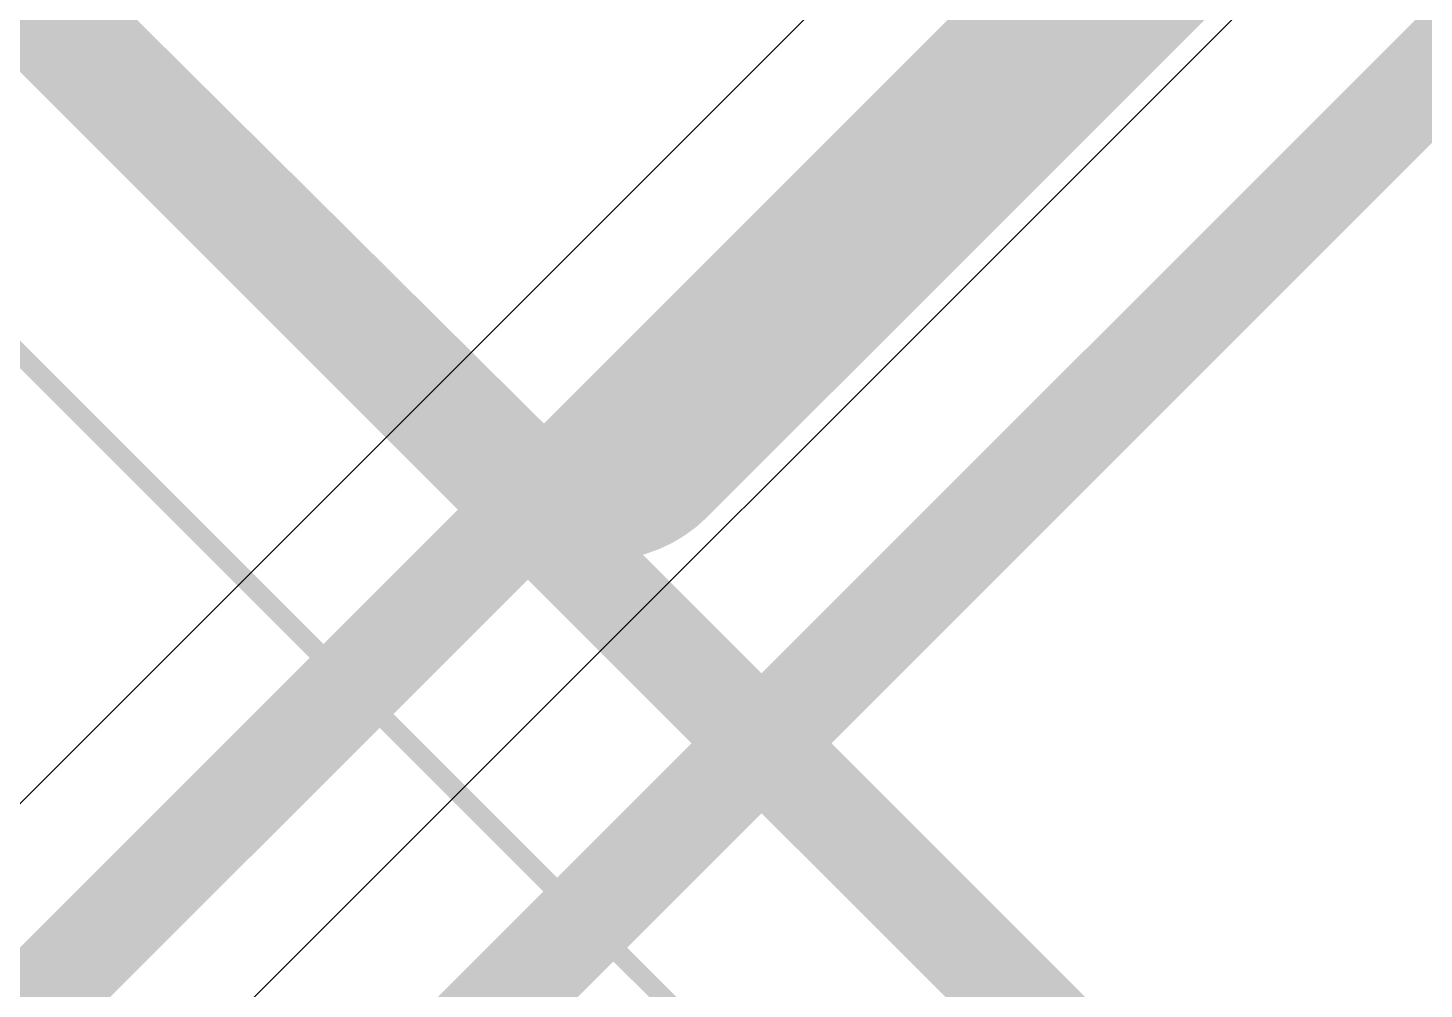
# Model space of a CAD drawing. Header units: inches. Extents: x -176 to 148, y -32 to 86.
# Drawn here: x 3.624 to 7.209, y -8.324 to -5.855 of the extents above; entities that cross this region are included whole.
import ezdxf

# ---------------------------------------------------------------- set-up
doc = ezdxf.new("R2010")
doc.units = ezdxf.units.IN
for name, color, linetype in [('Bottom Layer', 5, 'Continuous'), ('Top 3D Body', 216, 'Continuous'), ('Top Courtyard', 56, 'Continuous'), ('Top Layer', 1, 'Continuous')]:
    doc.layers.add(name, color=color, linetype=linetype)

# ---------------------------------------------------------------- blocks, each defined once
blk = doc.blocks.new('CHERRY_CPG151101S11_361')
at = {"layer": 'Top 3D Body'}
blk.add_lwpolyline([(-8.89, -5.715, 0.254, 0.254, 0), (-8.89, 13.335, 0.254, 0.254, 0)], format="xyseb", dxfattribs=at)
at = {"layer": 'Top Courtyard'}
blk.add_lwpolyline([(-8.25, -3.195, 0.05, 0.05, 0), (-8.25, 3.195, 0.05, 0.05, 0)], format="xyseb", dxfattribs=at)

msp = doc.modelspace()

# ---------------------------------------------------------------- linework, layer by layer
at = {"layer": 'Bottom Layer'}
for points in [[(4.0052, -9.1948, 0.254, 0.254, 0), (8.832, -4.368, 0.254, 0.254, 0)], [(5.2789, -7.0211, 0.254, 0.254, 0), (7.6651, -4.6349, 0.254, 0.254, 0)], [(2.5372, -4.657, 0.254, 0.254, 0), (4.9204, -7.0218, 0.254, 0.254, 0)], [(5.2784, -7.0216, 0.254, 0.254, -0.412225), (4.9204, -7.0218, 0.254, 0.254, 0)], [(5.2784, -7.0216, 0.254, 0.254, 0), (5.2789, -7.0211, 0.254, 0.254, 0)]]:
    msp.add_lwpolyline(points, format="xyseb", dxfattribs=at)
for points in [[(4.8569, -7.0218, 0.127, 0.127, 1), (4.9839, -7.0218, 0.127, 0.127, 1)], [(4.8569, -7.0218, 0.127, 0.127, 1), (4.9839, -7.0218, 0.127, 0.127, 1)], [(5.2149, -7.0216, 0.127, 0.127, 1), (5.3419, -7.0216, 0.127, 0.127, 1)], [(5.2149, -7.0216, 0.127, 0.127, 1), (5.3419, -7.0216, 0.127, 0.127, 1)], [(5.2154, -7.0211, 0.127, 0.127, 1), (5.3424, -7.0211, 0.127, 0.127, 1)], [(5.2154, -7.0211, 0.127, 0.127, 1), (5.3424, -7.0211, 0.127, 0.127, 1)]]:
    msp.add_lwpolyline(points, format="xyseb", close=True, dxfattribs=at)
at = {"layer": 'Top Layer'}
for p, q in [((3.6716, -8.8778), (7.7712, -4.7781)), ((6.1544, -5.2963), (2.9528, -8.4979))]:
    msp.add_line(p, q, dxfattribs=at)
msp.add_lwpolyline([(3.2275, -8.7725, 0.254, 0.254, 0), (7.4965, -4.5035, 0.254, 0.254, 0)], format="xyseb", dxfattribs=at)

# ---------------------------------------------------------------- block references
at = {"rotation": 225}
msp.add_blockref('CHERRY_CPG151101S11_361', (-0.1701, -14.5869), dxfattribs=at)

doc.saveas('drawing.dxf')
